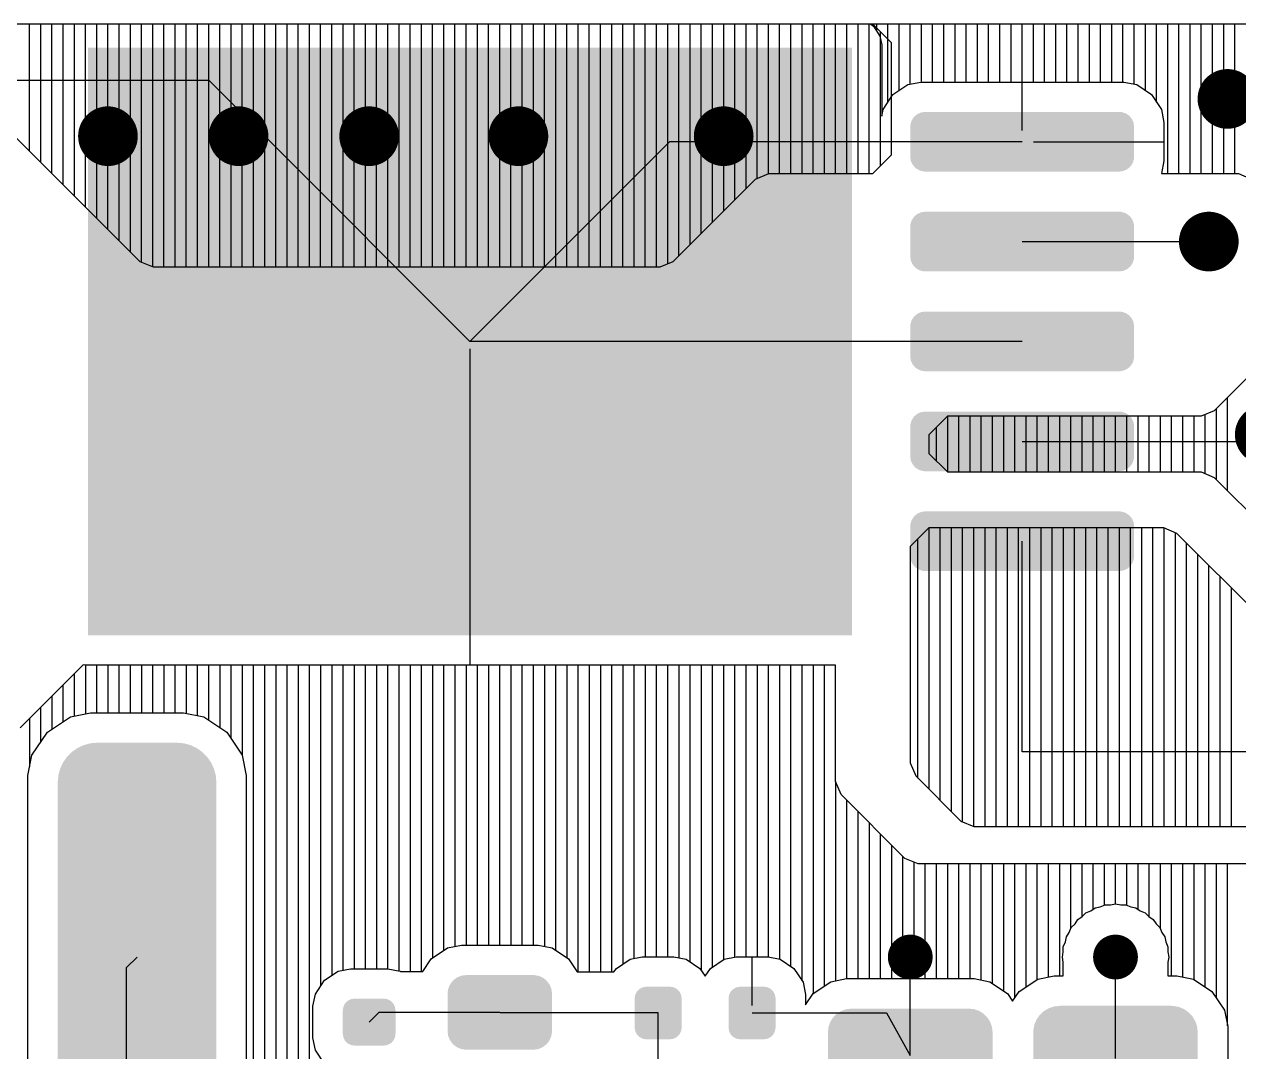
# Model space of a CAD drawing. Extents: x 295 to 953, y 10 to 290.
# Drawn here: x 716.44 to 750.54, y 214.59 to 243.44 of the extents above; entities that cross this region are included whole.
import ezdxf

# ---------------------------------------------------------------- set-up
doc = ezdxf.new("R2010")
doc.units = 0
doc.header["$LTSCALE"] = 5
doc.header["$MEASUREMENT"] = 0
doc.layers.get('0').update_dxf_attribs({"linetype": 'CONTINUOUS', "lineweight": 25})
doc.layers.add('DV-INT-A3_TOP', color=10, linetype='CONTINUOUS')

msp = doc.modelspace()

# ---------------------------------------------------------------- linework, layer by layer
for points, const_width in [([(749.804, 241.349, 1), (750.643, 241.349, 1)], 0.838), ([(718.372, 240.302, 1), (719.21, 240.302, 1)], 0.838), ([(722.039, 240.302, 1), (722.877, 240.302, 1)], 0.838), ([(725.706, 240.302, 1), (726.544, 240.302, 1)], 0.838), ([(729.897, 240.302, 1), (730.735, 240.302, 1)], 0.838), ([(735.66, 240.302, 1), (736.498, 240.302, 1)], 0.838), ([(749.281, 237.343, 1), (750.119, 237.343, 1)], 0.838), ([(750.852, 231.92, 1), (751.69, 231.92, 1)], 0.838), ([(741.003, 217.251, 1), (741.632, 217.251, 1)], 0.629), ([(746.766, 217.251, 1), (747.395, 217.251, 1)], 0.629)]:
    msp.add_lwpolyline(points, format="xyb", close=True, dxfattribs=dict(const_width=const_width))
for points in [[(718.229, 242.789), (739.679, 242.789), (718.229, 226.289), (739.679, 226.289)], [(741.339, 240.683), (741.357, 240.744), (747.588, 240.683), (747.56, 240.744)], [(741.357, 240.744), (741.388, 240.791), (747.56, 240.744), (747.539, 240.791)], [(741.388, 240.791), (741.422, 240.843), (747.539, 240.791), (747.494, 240.843)], [(741.422, 240.843), (741.466, 240.88), (747.494, 240.843), (747.462, 240.88)], [(741.466, 240.88), (741.512, 240.919), (747.462, 240.88), (747.402, 240.919)], [(741.512, 240.919), (741.569, 240.945), (747.402, 240.919), (747.363, 240.945)], [(741.569, 240.945), (741.62, 240.968), (747.363, 240.945), (747.288, 240.968)], [(741.62, 240.968), (741.701, 240.98), (747.288, 240.968), (747.25, 240.98)], [(741.701, 240.98), (741.737, 240.985), (747.25, 240.98), (747.185, 240.985)], [(741.318, 240.566), (741.323, 240.631), (747.604, 240.566), (747.595, 240.631)], [(741.318, 239.728), (741.318, 240.566), (747.604, 239.728), (747.604, 240.566)], [(741.323, 240.631), (741.339, 240.683), (747.595, 240.631), (747.588, 240.683)], [(741.327, 239.663), (741.318, 239.728), (747.599, 239.663), (747.604, 239.728)], [(741.334, 239.61), (741.327, 239.663), (747.583, 239.61), (747.599, 239.663)], [(741.362, 239.55), (741.334, 239.61), (747.565, 239.55), (747.583, 239.61)], [(741.383, 239.503), (741.362, 239.55), (747.534, 239.503), (747.565, 239.55)], [(741.428, 239.451), (741.383, 239.503), (747.5, 239.451), (747.534, 239.503)], [(741.46, 239.413), (741.428, 239.451), (747.456, 239.413), (747.5, 239.451)], [(741.52, 239.374), (741.46, 239.413), (747.41, 239.374), (747.456, 239.413)], [(741.559, 239.348), (741.52, 239.374), (747.353, 239.348), (747.41, 239.374)], [(741.634, 239.325), (741.559, 239.348), (747.302, 239.325), (747.353, 239.348)], [(741.672, 239.313), (741.634, 239.325), (747.221, 239.313), (747.302, 239.325)], [(741.737, 239.308), (741.672, 239.313), (747.185, 239.308), (747.221, 239.313)], [(741.388, 237.987), (741.422, 238.039), (747.539, 237.987), (747.494, 238.039)], [(741.422, 238.039), (741.466, 238.077), (747.494, 238.039), (747.462, 238.077)], [(741.466, 238.077), (741.512, 238.116), (747.462, 238.077), (747.402, 238.116)], [(741.512, 238.116), (741.569, 238.141), (747.402, 238.116), (747.363, 238.141)], [(741.569, 238.141), (741.62, 238.164), (747.363, 238.141), (747.288, 238.164)], [(741.62, 238.164), (741.701, 238.176), (747.288, 238.164), (747.25, 238.176)], [(741.701, 238.176), (741.737, 238.181), (747.25, 238.176), (747.185, 238.181)], [(741.318, 237.762), (741.323, 237.827), (747.604, 237.762), (747.595, 237.827)], [(741.318, 236.924), (741.318, 237.762), (747.604, 236.924), (747.604, 237.762)], [(741.323, 237.827), (741.339, 237.879), (747.595, 237.827), (747.588, 237.879)], [(741.339, 237.879), (741.357, 237.94), (747.588, 237.879), (747.56, 237.94)], [(741.357, 237.94), (741.388, 237.987), (747.56, 237.94), (747.539, 237.987)], [(741.327, 236.859), (741.318, 236.924), (747.599, 236.859), (747.604, 236.924)], [(741.334, 236.807), (741.327, 236.859), (747.583, 236.807), (747.599, 236.859)], [(741.362, 236.746), (741.334, 236.807), (747.565, 236.746), (747.583, 236.807)], [(741.383, 236.699), (741.362, 236.746), (747.534, 236.699), (747.565, 236.746)], [(741.428, 236.647), (741.383, 236.699), (747.5, 236.647), (747.534, 236.699)], [(741.46, 236.609), (741.428, 236.647), (747.456, 236.609), (747.5, 236.647)], [(741.52, 236.57), (741.46, 236.609), (747.41, 236.57), (747.456, 236.609)], [(741.559, 236.544), (741.52, 236.57), (747.353, 236.544), (747.41, 236.57)], [(741.634, 236.521), (741.559, 236.544), (747.302, 236.521), (747.353, 236.544)], [(741.672, 236.51), (741.634, 236.521), (747.221, 236.51), (747.302, 236.521)], [(741.737, 236.505), (741.672, 236.51), (747.185, 236.505), (747.221, 236.51)], [(741.466, 235.273), (741.512, 235.312), (747.462, 235.273), (747.402, 235.312)], [(741.512, 235.312), (741.569, 235.338), (747.402, 235.312), (747.363, 235.338)], [(741.569, 235.338), (741.62, 235.361), (747.363, 235.338), (747.288, 235.361)], [(741.62, 235.361), (741.701, 235.372), (747.288, 235.361), (747.25, 235.372)], [(741.701, 235.372), (741.737, 235.377), (747.25, 235.372), (747.185, 235.377)], [(741.318, 234.958), (741.323, 235.023), (747.604, 234.958), (747.595, 235.023)], [(741.318, 234.12), (741.318, 234.958), (747.604, 234.12), (747.604, 234.958)], [(741.323, 235.023), (741.339, 235.075), (747.595, 235.023), (747.588, 235.075)], [(741.339, 235.075), (741.357, 235.136), (747.588, 235.075), (747.56, 235.136)], [(741.357, 235.136), (741.388, 235.183), (747.56, 235.136), (747.539, 235.183)], [(741.388, 235.183), (741.422, 235.235), (747.539, 235.183), (747.494, 235.235)], [(741.422, 235.235), (741.466, 235.273), (747.494, 235.235), (747.462, 235.273)], [(741.327, 234.055), (741.318, 234.12), (747.599, 234.055), (747.604, 234.12)], [(741.334, 234.003), (741.327, 234.055), (747.583, 234.003), (747.599, 234.055)], [(741.362, 233.942), (741.334, 234.003), (747.565, 233.942), (747.583, 234.003)], [(741.383, 233.895), (741.362, 233.942), (747.534, 233.895), (747.565, 233.942)], [(741.428, 233.843), (741.383, 233.895), (747.5, 233.843), (747.534, 233.895)], [(741.46, 233.805), (741.428, 233.843), (747.456, 233.805), (747.5, 233.843)], [(741.52, 233.766), (741.46, 233.805), (747.41, 233.766), (747.456, 233.805)], [(741.559, 233.741), (741.52, 233.766), (747.353, 233.741), (747.41, 233.766)], [(741.634, 233.718), (741.559, 233.741), (747.302, 233.718), (747.353, 233.741)], [(741.672, 233.706), (741.634, 233.718), (747.221, 233.706), (747.302, 233.718)], [(741.737, 233.701), (741.672, 233.706), (747.185, 233.701), (747.221, 233.706)], [(741.569, 232.53), (741.62, 232.553), (747.363, 232.53), (747.288, 232.553)], [(741.62, 232.553), (741.701, 232.564), (747.288, 232.553), (747.25, 232.564)], [(741.701, 232.564), (741.737, 232.569), (747.25, 232.564), (747.185, 232.569)], [(741.318, 232.15), (741.323, 232.215), (747.604, 232.15), (747.595, 232.215)], [(741.323, 232.215), (741.339, 232.267), (747.595, 232.215), (747.588, 232.267)], [(741.339, 232.267), (741.357, 232.328), (747.588, 232.267), (747.56, 232.328)], [(741.357, 232.328), (741.388, 232.375), (747.56, 232.328), (747.539, 232.375)], [(741.388, 232.375), (741.422, 232.427), (747.539, 232.375), (747.494, 232.427)], [(741.422, 232.427), (741.466, 232.465), (747.494, 232.427), (747.462, 232.465)], [(741.466, 232.465), (741.512, 232.504), (747.462, 232.465), (747.402, 232.504)], [(741.512, 232.504), (741.569, 232.53), (747.402, 232.504), (747.363, 232.53)], [(741.318, 231.312), (741.318, 232.15), (747.604, 231.312), (747.604, 232.15)], [(741.327, 231.247), (741.318, 231.312), (747.599, 231.247), (747.604, 231.312)], [(741.334, 231.195), (741.327, 231.247), (747.583, 231.195), (747.599, 231.247)], [(741.362, 231.134), (741.334, 231.195), (747.565, 231.134), (747.583, 231.195)], [(741.383, 231.087), (741.362, 231.134), (747.534, 231.087), (747.565, 231.134)], [(741.428, 231.035), (741.383, 231.087), (747.5, 231.035), (747.534, 231.087)], [(741.46, 230.997), (741.428, 231.035), (747.456, 230.997), (747.5, 231.035)], [(741.52, 230.958), (741.46, 230.997), (747.41, 230.958), (747.456, 230.997)], [(741.559, 230.933), (741.52, 230.958), (747.353, 230.933), (747.41, 230.958)], [(741.634, 230.91), (741.559, 230.933), (747.302, 230.91), (747.353, 230.933)], [(741.672, 230.898), (741.634, 230.91), (747.221, 230.898), (747.302, 230.91)], [(741.737, 230.893), (741.672, 230.898), (747.185, 230.893), (747.221, 230.898)], [(741.339, 229.463), (741.357, 229.524), (747.588, 229.463), (747.56, 229.524)], [(741.357, 229.524), (741.388, 229.571), (747.56, 229.524), (747.539, 229.571)], [(741.388, 229.571), (741.422, 229.623), (747.539, 229.571), (747.494, 229.623)], [(741.422, 229.623), (741.466, 229.661), (747.494, 229.623), (747.462, 229.661)], [(741.466, 229.661), (741.512, 229.7), (747.462, 229.661), (747.402, 229.7)], [(741.512, 229.7), (741.569, 229.726), (747.402, 229.7), (747.363, 229.726)], [(741.569, 229.726), (741.62, 229.749), (747.363, 229.726), (747.288, 229.749)], [(741.62, 229.749), (741.701, 229.76), (747.288, 229.749), (747.25, 229.76)], [(741.701, 229.76), (741.737, 229.766), (747.25, 229.76), (747.185, 229.766)], [(741.318, 229.346), (741.323, 229.411), (747.604, 229.346), (747.595, 229.411)], [(741.318, 228.508), (741.318, 229.346), (747.604, 228.508), (747.604, 229.346)], [(741.323, 229.411), (741.339, 229.463), (747.595, 229.411), (747.588, 229.463)], [(741.327, 228.443), (741.318, 228.508), (747.599, 228.443), (747.604, 228.508)], [(741.334, 228.391), (741.327, 228.443), (747.583, 228.391), (747.599, 228.443)], [(741.362, 228.33), (741.334, 228.391), (747.565, 228.33), (747.583, 228.391)], [(741.383, 228.283), (741.362, 228.33), (747.534, 228.283), (747.565, 228.33)], [(741.428, 228.231), (741.383, 228.283), (747.5, 228.231), (747.534, 228.283)], [(741.46, 228.194), (741.428, 228.231), (747.456, 228.194), (747.5, 228.231)], [(741.52, 228.155), (741.46, 228.194), (747.41, 228.155), (747.456, 228.194)], [(741.559, 228.129), (741.52, 228.155), (747.353, 228.129), (747.41, 228.155)], [(741.634, 228.106), (741.559, 228.129), (747.302, 228.106), (747.353, 228.129)], [(741.672, 228.094), (741.634, 228.106), (747.221, 228.094), (747.302, 228.106)], [(741.737, 228.089), (741.672, 228.094), (747.185, 228.089), (747.221, 228.094)], [(717.644, 222.877), (717.778, 223.009), (721.572, 222.877), (721.44, 223.009)], [(717.778, 223.009), (717.781, 223.013), (721.44, 223.009), (721.434, 223.013)], [(717.781, 223.013), (717.936, 223.12), (721.434, 223.013), (721.282, 223.12)], [(717.936, 223.12), (717.94, 223.123), (721.282, 223.12), (721.276, 223.123)], [(717.94, 223.123), (718.111, 223.202), (721.276, 223.123), (721.107, 223.202)], [(718.111, 223.202), (718.115, 223.204), (721.107, 223.202), (721.1, 223.204)], [(718.115, 223.204), (718.298, 223.253), (721.1, 223.204), (720.921, 223.253)], [(718.298, 223.253), (718.301, 223.254), (720.921, 223.253), (720.91, 223.254)], [(718.301, 223.254), (718.494, 223.27), (720.91, 223.254), (720.723, 223.27)], [(718.494, 223.27), (718.494, 223.274), (720.723, 223.27), (720.723, 223.274)], [(717.45, 222.545), (717.531, 222.714), (721.766, 222.545), (721.687, 222.714)], [(717.531, 222.714), (717.533, 222.719), (721.687, 222.714), (721.683, 222.719)], [(717.533, 222.719), (717.641, 222.872), (721.683, 222.719), (721.576, 222.872)], [(717.641, 222.872), (717.644, 222.877), (721.576, 222.872), (721.572, 222.877)], [(717.381, 222.161), (717.399, 222.353), (721.836, 222.161), (721.819, 222.353)], [(717.399, 222.359), (717.449, 222.539), (721.817, 222.359), (721.768, 222.539)], [(717.399, 222.353), (717.399, 222.359), (721.819, 222.353), (721.817, 222.359)], [(717.449, 222.539), (717.45, 222.545), (721.768, 222.539), (721.766, 222.545)], [(717.381, 222.159), (717.381, 222.161), (721.836, 222.159), (721.836, 222.161)], [(717.381, 212.344), (717.381, 222.159), (721.836, 212.344), (721.836, 222.159)], [(728.405, 216.498), (728.473, 216.581), (731.176, 216.498), (731.115, 216.581)], [(728.473, 216.581), (728.489, 216.6), (731.115, 216.581), (731.092, 216.6)], [(728.489, 216.6), (728.577, 216.665), (731.092, 216.6), (731.013, 216.665)], [(728.577, 216.665), (728.595, 216.678), (731.013, 216.665), (730.983, 216.678)], [(728.595, 216.678), (728.7, 216.72), (730.983, 216.678), (730.893, 216.72)], [(728.7, 216.72), (728.718, 216.727), (730.893, 216.72), (730.851, 216.727)], [(728.718, 216.727), (728.844, 216.743), (730.851, 216.727), (730.763, 216.743)], [(728.844, 216.743), (728.849, 216.744), (730.763, 216.743), (730.735, 216.744)], [(728.326, 216.247), (728.345, 216.351), (731.256, 216.247), (731.243, 216.351)], [(728.326, 216.22), (728.326, 216.247), (731.259, 216.22), (731.256, 216.247)], [(728.326, 215.172), (728.326, 216.22), (731.259, 215.172), (731.259, 216.22)], [(728.345, 216.351), (728.35, 216.378), (731.243, 216.351), (731.232, 216.378)], [(728.35, 216.378), (728.394, 216.474), (731.232, 216.378), (731.194, 216.474)], [(728.394, 216.474), (728.405, 216.498), (731.194, 216.474), (731.176, 216.498)], [(733.579, 216.092), (733.593, 216.184), (734.899, 216.092), (734.884, 216.184)], [(733.593, 216.184), (733.598, 216.196), (734.884, 216.184), (734.882, 216.196)], [(733.598, 216.196), (733.639, 216.279), (734.882, 216.196), (734.838, 216.279)], [(733.639, 216.279), (733.648, 216.288), (734.838, 216.279), (734.833, 216.288)], [(733.648, 216.288), (733.712, 216.354), (734.833, 216.288), (734.764, 216.354)], [(733.712, 216.354), (733.725, 216.36), (734.764, 216.354), (734.757, 216.36)], [(733.725, 216.36), (733.805, 216.402), (734.757, 216.36), (734.67, 216.402)], [(733.805, 216.402), (733.826, 216.405), (734.67, 216.402), (734.662, 216.405)], [(733.826, 216.405), (733.908, 216.419), (734.662, 216.405), (734.57, 216.419)], [(733.908, 216.419), (733.908, 216.421), (734.57, 216.419), (734.57, 216.421)], [(736.215, 216.092), (736.229, 216.184), (737.535, 216.092), (737.52, 216.184)], [(736.229, 216.184), (736.235, 216.196), (737.52, 216.184), (737.518, 216.196)], [(736.235, 216.196), (736.275, 216.279), (737.518, 216.196), (737.474, 216.279)], [(736.275, 216.279), (736.284, 216.288), (737.474, 216.279), (737.469, 216.288)], [(736.284, 216.288), (736.348, 216.354), (737.469, 216.288), (737.4, 216.354)], [(736.348, 216.354), (736.361, 216.36), (737.4, 216.354), (737.393, 216.36)], [(736.361, 216.36), (736.441, 216.402), (737.393, 216.36), (737.306, 216.402)], [(736.441, 216.402), (736.462, 216.405), (737.306, 216.402), (737.299, 216.405)], [(736.462, 216.405), (736.544, 216.419), (737.299, 216.405), (737.206, 216.419)], [(736.544, 216.419), (736.544, 216.421), (737.206, 216.419), (737.206, 216.421)], [(725.386, 215.755), (725.399, 215.848), (726.865, 215.755), (726.85, 215.848)], [(725.399, 215.848), (725.404, 215.858), (726.85, 215.848), (726.848, 215.858)], [(725.404, 215.858), (725.444, 215.942), (726.848, 215.858), (726.805, 215.942)], [(725.444, 215.942), (725.453, 215.951), (726.805, 215.942), (726.8, 215.951)], [(725.453, 215.951), (725.517, 216.018), (726.8, 215.951), (726.732, 216.018)], [(725.517, 216.018), (725.529, 216.024), (726.732, 216.018), (726.725, 216.024)], [(725.529, 216.024), (725.609, 216.067), (726.725, 216.024), (726.638, 216.067)], [(725.609, 216.067), (725.629, 216.07), (726.638, 216.067), (726.631, 216.07)], [(725.629, 216.07), (725.713, 216.084), (726.631, 216.07), (726.538, 216.084)], [(733.579, 216.09), (733.579, 216.092), (734.899, 216.09), (734.899, 216.092)], [(733.579, 215.269), (733.579, 216.09), (734.899, 215.269), (734.899, 216.09)], [(736.215, 216.09), (736.215, 216.092), (737.535, 216.09), (737.535, 216.092)], [(736.215, 215.269), (736.215, 216.09), (737.535, 215.269), (737.535, 216.09)], [(745.207, 215.813), (745.316, 215.849), (748.946, 215.813), (748.86, 215.849)], [(745.316, 215.849), (745.356, 215.862), (748.86, 215.849), (748.789, 215.862)], [(745.356, 215.862), (745.501, 215.877), (748.789, 215.862), (748.705, 215.877)], [(745.501, 215.877), (745.513, 215.879), (748.705, 215.877), (748.674, 215.879)], [(745.513, 215.88), (745.513, 215.883), (748.648, 215.88), (748.648, 215.883)], [(745.513, 215.879), (745.513, 215.88), (748.674, 215.879), (748.648, 215.88)], [(725.384, 215.093), (725.384, 215.755), (726.867, 215.093), (726.867, 215.755)], [(739.073, 215.431), (739.15, 215.553), (743.562, 215.431), (743.485, 215.553)], [(739.15, 215.553), (739.153, 215.556), (743.485, 215.553), (743.483, 215.556)], [(739.153, 215.556), (739.255, 215.658), (743.483, 215.556), (743.38, 215.658)], [(739.255, 215.658), (739.259, 215.661), (743.38, 215.658), (743.377, 215.661)], [(739.259, 215.661), (739.381, 215.737), (743.377, 215.661), (743.254, 215.737)], [(739.381, 215.737), (739.386, 215.739), (743.254, 215.737), (743.251, 215.739)], [(739.386, 215.739), (739.521, 215.786), (743.251, 215.739), (743.113, 215.786)], [(739.521, 215.786), (739.529, 215.787), (743.113, 215.786), (743.11, 215.787)], [(739.529, 215.787), (739.669, 215.802), (743.11, 215.787), (742.967, 215.802)], [(739.669, 215.802), (739.669, 215.805), (742.967, 215.802), (742.967, 215.805)], [(744.865, 215.497), (744.924, 215.582), (749.292, 215.497), (749.242, 215.582)], [(744.924, 215.582), (744.955, 215.626), (749.242, 215.582), (749.201, 215.626)], [(744.955, 215.626), (745.033, 215.698), (749.201, 215.626), (749.135, 215.698)], [(745.033, 215.698), (745.071, 215.733), (749.135, 215.698), (749.084, 215.733)], [(745.071, 215.733), (745.165, 215.788), (749.084, 215.733), (749.005, 215.788)], [(745.165, 215.788), (745.207, 215.813), (749.005, 215.788), (748.946, 215.813)], [(728.329, 215.145), (728.326, 215.172), (731.259, 215.145), (731.259, 215.172)], [(733.579, 215.267), (733.579, 215.269), (734.899, 215.267), (734.899, 215.269)], [(733.595, 215.175), (733.579, 215.267), (734.885, 215.175), (734.899, 215.267)], [(733.597, 215.164), (733.595, 215.175), (734.88, 215.164), (734.885, 215.175)], [(733.641, 215.08), (733.597, 215.164), (734.839, 215.08), (734.88, 215.164)], [(736.215, 215.267), (736.215, 215.269), (737.535, 215.267), (737.535, 215.269)], [(736.231, 215.175), (736.215, 215.267), (737.521, 215.175), (737.535, 215.267)], [(736.233, 215.164), (736.231, 215.175), (737.516, 215.164), (737.521, 215.175)], [(736.277, 215.08), (736.233, 215.164), (737.476, 215.08), (737.516, 215.164)], [(739.006, 215.143), (739.022, 215.287), (743.629, 215.143), (743.613, 215.287)], [(739.022, 215.287), (739.024, 215.291), (743.613, 215.287), (743.612, 215.291)], [(739.024, 215.291), (739.071, 215.427), (743.612, 215.291), (743.564, 215.427)], [(739.071, 215.427), (739.073, 215.431), (743.564, 215.427), (743.562, 215.431)], [(744.771, 215.141), (744.774, 215.198), (749.39, 215.141), (749.383, 215.198)], [(744.774, 215.198), (744.793, 215.298), (749.383, 215.198), (749.372, 215.298)], [(744.793, 215.298), (744.803, 215.352), (749.372, 215.298), (749.354, 215.352)], [(744.803, 215.352), (744.843, 215.447), (749.354, 215.352), (749.322, 215.447)], [(744.843, 215.447), (744.865, 215.497), (749.322, 215.447), (749.292, 215.497)], [(725.401, 215), (725.386, 215.093), (726.852, 215), (726.865, 215.093)], [(725.402, 214.989), (725.401, 215), (726.847, 214.989), (726.852, 215)], [(725.446, 214.906), (725.402, 214.989), (726.807, 214.906), (726.847, 214.989)], [(725.451, 214.897), (725.446, 214.906), (726.798, 214.897), (726.807, 214.906)], [(725.519, 214.83), (725.451, 214.897), (726.734, 214.83), (726.798, 214.897)], [(725.526, 214.824), (725.519, 214.83), (726.722, 214.824), (726.734, 214.83)], [(725.613, 214.781), (725.526, 214.824), (726.641, 214.781), (726.722, 214.824)], [(728.342, 215.041), (728.329, 215.145), (731.24, 215.041), (731.259, 215.145)], [(728.353, 215.015), (728.342, 215.041), (731.235, 215.015), (731.24, 215.041)], [(728.391, 214.918), (728.353, 215.015), (731.191, 214.918), (731.235, 215.015)], [(728.409, 214.895), (728.391, 214.918), (731.18, 214.895), (731.191, 214.918)], [(728.47, 214.812), (728.409, 214.895), (731.112, 214.812), (731.18, 214.895)], [(733.646, 215.071), (733.641, 215.08), (734.83, 215.071), (734.839, 215.08)], [(733.714, 215.005), (733.646, 215.071), (734.766, 215.005), (734.83, 215.071)], [(733.721, 214.999), (733.714, 215.005), (734.753, 214.999), (734.766, 215.005)], [(733.809, 214.957), (733.721, 214.999), (734.674, 214.957), (734.753, 214.999)], [(733.816, 214.954), (733.809, 214.957), (734.652, 214.954), (734.674, 214.957)], [(733.908, 214.941), (733.816, 214.954), (734.57, 214.941), (734.652, 214.954)], [(733.908, 214.938), (733.908, 214.941), (734.57, 214.938), (734.57, 214.941)], [(736.282, 215.071), (736.277, 215.08), (737.466, 215.071), (737.476, 215.08)], [(736.35, 215.005), (736.282, 215.071), (737.403, 215.005), (737.466, 215.071)], [(736.357, 214.999), (736.35, 215.005), (737.39, 214.999), (737.403, 215.005)], [(736.445, 214.957), (736.357, 214.999), (737.31, 214.957), (737.39, 214.999)], [(736.452, 214.954), (736.445, 214.957), (737.288, 214.954), (737.31, 214.957)], [(736.544, 214.941), (736.452, 214.954), (737.206, 214.941), (737.288, 214.954)], [(736.544, 214.938), (736.544, 214.941), (737.206, 214.938), (737.206, 214.941)], [(739.008, 215.091), (739.006, 215.143), (743.627, 215.091), (743.629, 215.143)], [(739.008, 213.88), (739.008, 215.091), (743.627, 213.88), (743.627, 215.091)], [(744.771, 215.139), (744.771, 215.141), (749.39, 215.139), (749.39, 215.141)], [(744.771, 213.655), (744.771, 215.139), (749.39, 213.655), (749.39, 215.139)], [(725.62, 214.778), (725.613, 214.781), (726.621, 214.778), (726.641, 214.781)], [(725.713, 214.764), (725.62, 214.778), (726.538, 214.764), (726.621, 214.778)], [(728.493, 214.793), (728.47, 214.812), (731.096, 214.793), (731.112, 214.812)], [(728.572, 214.728), (728.493, 214.793), (731.008, 214.728), (731.096, 214.793)], [(728.602, 214.714), (728.572, 214.728), (730.989, 214.714), (731.008, 214.728)], [(728.692, 214.673), (728.602, 214.714), (730.885, 214.673), (730.989, 214.714)], [(728.734, 214.665), (728.692, 214.673), (730.867, 214.665), (730.885, 214.673)], [(728.822, 214.649), (728.734, 214.665), (730.741, 214.649), (730.867, 214.665)], [(728.849, 214.649), (728.822, 214.649), (730.735, 214.649), (730.741, 214.649)]]:
    msp.add_solid(points)
at = {"layer": 'DV-INT-A3_TOP', "color": 7}
for p, q in [((740.27, 243.445), (709.361, 243.445)), ((716.591, 239.883), (716.591, 243.445)), ((716.905, 239.568), (716.905, 243.445)), ((717.219, 239.254), (717.219, 243.445)), ((717.534, 238.94), (717.534, 243.445)), ((717.848, 238.621), (717.848, 243.445)), ((718.162, 238.307), (718.162, 243.445)), ((718.477, 237.992), (718.477, 243.445)), ((718.791, 237.678), (718.791, 243.445)), ((719.105, 237.364), (719.105, 243.445)), ((719.42, 237.049), (719.42, 243.445)), ((719.734, 236.764), (719.734, 243.445)), ((720.048, 236.635), (720.048, 243.445)), ((720.363, 236.63), (720.363, 243.445)), ((720.677, 236.63), (720.677, 243.445)), ((720.991, 236.63), (720.991, 243.445)), ((721.306, 236.63), (721.306, 243.445)), ((721.62, 236.63), (721.62, 243.445)), ((721.934, 236.63), (721.934, 243.445)), ((722.249, 236.63), (722.249, 243.445)), ((722.563, 236.63), (722.563, 243.445)), ((722.877, 236.63), (722.877, 243.445)), ((723.192, 236.63), (723.192, 243.445)), ((723.506, 236.63), (723.506, 243.445)), ((723.82, 236.63), (723.82, 243.445)), ((724.135, 236.63), (724.135, 243.445)), ((724.449, 236.63), (724.449, 243.445)), ((724.763, 236.63), (724.763, 243.445)), ((725.078, 236.63), (725.078, 243.445)), ((725.392, 236.63), (725.392, 243.445)), ((725.706, 236.63), (725.706, 243.445)), ((726.021, 236.63), (726.021, 243.445)), ((726.335, 236.63), (726.335, 243.445)), ((726.649, 236.63), (726.649, 243.445)), ((726.964, 236.63), (726.964, 243.445)), ((727.278, 236.63), (727.278, 243.445)), ((727.592, 236.63), (727.592, 243.445)), ((727.906, 236.63), (727.906, 243.445)), ((728.221, 236.63), (728.221, 243.445)), ((728.535, 236.63), (728.535, 243.445)), ((728.849, 236.63), (728.849, 243.445)), ((729.164, 236.63), (729.164, 243.445)), ((729.478, 236.63), (729.478, 243.445)), ((729.792, 236.63), (729.792, 243.445)), ((730.107, 236.63), (730.107, 243.445)), ((730.421, 236.63), (730.421, 243.445)), ((730.735, 236.63), (730.735, 243.445)), ((731.05, 236.63), (731.05, 243.445)), ((731.364, 236.63), (731.364, 243.445)), ((731.678, 236.63), (731.678, 243.445)), ((731.993, 236.63), (731.993, 243.445)), ((732.307, 236.63), (732.307, 243.445)), ((732.621, 236.63), (732.621, 243.445)), ((732.936, 236.63), (732.936, 243.445)), ((733.25, 236.63), (733.25, 243.445)), ((733.564, 236.63), (733.564, 243.445)), ((733.879, 236.63), (733.879, 243.445)), ((734.193, 236.63), (734.193, 243.445)), ((734.507, 236.723), (734.507, 243.445)), ((734.822, 236.945), (734.822, 243.445)), ((735.136, 237.259), (735.136, 243.445)), ((735.45, 237.573), (735.45, 243.445)), ((735.765, 237.888), (735.765, 243.445)), ((736.079, 238.206), (736.079, 243.445)), ((736.393, 238.521), (736.393, 243.445)), ((736.708, 238.835), (736.708, 243.445)), ((737.022, 239.12), (737.022, 243.445)), ((737.336, 239.25), (737.336, 243.445)), ((737.651, 239.254), (737.651, 243.445)), ((737.965, 239.254), (737.965, 243.445)), ((738.279, 239.254), (738.279, 243.445)), ((738.594, 239.254), (738.594, 243.445)), ((738.908, 239.254), (738.908, 243.445)), ((739.222, 239.254), (739.222, 243.445)), ((739.537, 239.254), (739.537, 243.445)), ((739.851, 239.254), (739.851, 243.445)), ((740.165, 239.254), (740.165, 243.445)), ((740.207, 243.445), (740.283, 243.39)), ((751.795, 243.445), (740.207, 243.445)), ((740.794, 242.921), (740.27, 243.445)), ((740.283, 243.39), (740.467, 243.114)), ((740.375, 243.248), (740.375, 243.445)), ((740.479, 239.463), (740.479, 243.235)), ((740.689, 241.261), (740.689, 243.445)), ((741.003, 241.588), (741.003, 243.445)), ((741.318, 241.764), (741.318, 243.445)), ((741.632, 241.823), (741.632, 243.445)), ((741.946, 241.823), (741.946, 243.445)), ((742.261, 241.823), (742.261, 243.445)), ((742.575, 241.823), (742.575, 243.445)), ((742.889, 241.823), (742.889, 243.445)), ((743.204, 241.823), (743.204, 243.445)), ((743.518, 241.823), (743.518, 243.445)), ((743.832, 241.823), (743.832, 243.445)), ((744.147, 241.823), (744.147, 243.445)), ((744.461, 241.823), (744.461, 243.445)), ((744.775, 241.823), (744.775, 243.445)), ((745.09, 241.823), (745.09, 243.445)), ((745.404, 241.823), (745.404, 243.445)), ((745.718, 241.823), (745.718, 243.445)), ((746.033, 241.823), (746.033, 243.445)), ((746.347, 241.823), (746.347, 243.445)), ((746.661, 241.823), (746.661, 243.445)), ((746.976, 241.823), (746.976, 243.445)), ((747.29, 241.823), (747.29, 243.445)), ((747.604, 241.764), (747.604, 243.445)), ((747.919, 241.588), (747.919, 243.445)), ((748.233, 241.261), (748.233, 243.445)), ((748.547, 239.254), (748.547, 243.445)), ((748.861, 239.254), (748.861, 243.445)), ((749.176, 239.254), (749.176, 243.445)), ((749.49, 239.254), (749.49, 243.445)), ((749.804, 239.254), (749.804, 243.445)), ((750.119, 239.254), (750.119, 243.445)), ((750.433, 239.254), (750.433, 243.445)), ((740.467, 243.114), (740.517, 242.871)), ((740.517, 242.871), (740.517, 240.863)), ((740.794, 239.778), (740.794, 242.921)), ((740.794, 239.778), (740.794, 242.921)), ((712.505, 241.873), (721.62, 241.873)), ((721.62, 241.873), (722.827, 240.666)), ((741.246, 241.752), (741.615, 241.823)), ((741.615, 241.823), (747.311, 241.823)), ((744.461, 240.461), (744.461, 241.823)), ((747.311, 241.823), (747.68, 241.752)), ((740.555, 241.056), (740.832, 241.471)), ((740.832, 241.471), (741.246, 241.752)), ((747.68, 241.752), (748.095, 241.471)), ((748.095, 241.471), (748.371, 241.056)), ((740.517, 240.863), (740.555, 241.056)), ((748.371, 241.056), (748.442, 240.691)), ((715.803, 240.671), (719.688, 236.785)), ((722.827, 240.666), (722.458, 240.302)), ((722.827, 240.666), (723.192, 240.302)), ((748.442, 240.691), (748.442, 239.606)), ((723.192, 240.302), (722.458, 240.302)), ((723.192, 240.302), (728.954, 234.539)), ((734.562, 240.147), (728.954, 234.539)), ((736.079, 240.147), (734.562, 240.147)), ((736.079, 240.147), (736.079, 240.302)), ((744.461, 240.147), (736.079, 240.147)), ((744.775, 240.147), (748.442, 240.147)), ((740.27, 239.254), (740.794, 239.778)), ((748.442, 239.606), (748.375, 239.254)), ((734.662, 236.785), (736.976, 239.099)), ((736.976, 239.099), (737.345, 239.254)), ((737.345, 239.254), (740.27, 239.254)), ((748.375, 239.254), (750.534, 239.254)), ((750.534, 239.254), (750.903, 239.099)), ((744.461, 237.343), (749.7, 237.343)), ((719.688, 236.785), (720.057, 236.63)), ((734.294, 236.63), (734.662, 236.785)), ((720.057, 236.63), (734.294, 236.63)), ((752.168, 234.908), (749.855, 232.594)), ((744.461, 234.539), (728.954, 234.539)), ((728.954, 234.33), (728.954, 225.449)), ((750.228, 230.348), (750.228, 232.963)), ((749.855, 232.594), (749.486, 232.439)), ((749.913, 230.662), (749.913, 232.649)), ((742.365, 232.444), (741.842, 231.92)), ((749.486, 232.439), (742.365, 232.444)), ((742.37, 230.872), (742.37, 232.439)), ((742.684, 230.872), (742.684, 232.439)), ((742.998, 230.872), (742.998, 232.439)), ((743.313, 230.872), (743.313, 232.439)), ((743.627, 230.872), (743.627, 232.439)), ((743.941, 230.872), (743.941, 232.439)), ((744.256, 230.872), (744.256, 232.439)), ((744.57, 230.872), (744.57, 232.439)), ((744.884, 230.872), (744.884, 232.439)), ((745.199, 230.872), (745.199, 232.439)), ((745.513, 230.872), (745.513, 232.439)), ((745.827, 230.872), (745.827, 232.439)), ((746.142, 230.872), (746.142, 232.439)), ((746.456, 230.872), (746.456, 232.439)), ((746.77, 230.872), (746.77, 232.439)), ((747.085, 230.872), (747.085, 232.439)), ((747.399, 230.872), (747.399, 232.439)), ((747.713, 230.872), (747.713, 232.439)), ((748.027, 230.872), (748.027, 232.439)), ((748.342, 230.872), (748.342, 232.439)), ((748.656, 230.872), (748.656, 232.439)), ((748.97, 230.872), (748.97, 232.439)), ((749.285, 230.872), (749.285, 232.439)), ((749.599, 230.822), (749.599, 232.49)), ((741.842, 231.92), (741.842, 231.396)), ((742.055, 231.182), (742.055, 232.129)), ((744.461, 231.731), (750.563, 231.731)), ((741.842, 231.396), (742.365, 230.872)), ((742.365, 230.872), (749.486, 230.872)), ((749.486, 230.872), (749.855, 230.717)), ((749.855, 230.717), (751.644, 228.927)), ((741.842, 229.3), (741.318, 228.776)), ((748.438, 229.3), (741.842, 229.3)), ((741.846, 221.962), (741.846, 229.3)), ((742.16, 221.648), (742.16, 229.3)), ((742.474, 221.333), (742.474, 229.3)), ((742.789, 221.048), (742.789, 229.3)), ((743.103, 220.918), (743.103, 229.3)), ((743.417, 220.914), (743.417, 229.3)), ((743.732, 220.914), (743.732, 229.3)), ((744.046, 220.914), (744.046, 229.3)), ((744.36, 220.914), (744.36, 229.3)), ((744.675, 220.914), (744.675, 229.3)), ((744.989, 220.914), (744.989, 229.3)), ((745.303, 220.914), (745.303, 229.3)), ((745.618, 220.914), (745.618, 229.3)), ((745.932, 220.914), (745.932, 229.3)), ((746.246, 220.914), (746.246, 229.3)), ((746.561, 220.914), (746.561, 229.3)), ((746.875, 220.914), (746.875, 229.3)), ((747.189, 220.914), (747.189, 229.3)), ((747.504, 220.914), (747.504, 229.3)), ((747.818, 220.914), (747.818, 229.3)), ((748.132, 220.914), (748.132, 229.3)), ((748.807, 229.145), (748.438, 229.3)), ((748.447, 220.914), (748.447, 229.296)), ((748.761, 220.914), (748.761, 229.166)), ((751.12, 226.832), (748.807, 229.145)), ((741.531, 222.276), (741.531, 228.986)), ((744.461, 223.014), (744.461, 228.927)), ((749.075, 220.914), (749.075, 228.881)), ((741.318, 228.776), (741.318, 222.704)), ((749.39, 220.914), (749.39, 228.563)), ((749.704, 220.914), (749.704, 228.248)), ((750.018, 220.914), (750.018, 227.934)), ((750.333, 220.914), (750.333, 227.62)), ((718.095, 225.457), (716.327, 223.689)), ((718.146, 225.449), (718.095, 225.457)), ((739.222, 225.449), (718.146, 225.449)), ((718.167, 224.083), (718.167, 225.449)), ((718.481, 224.112), (718.481, 225.449)), ((718.795, 224.112), (718.795, 225.449)), ((719.11, 224.112), (719.11, 225.449)), ((719.424, 224.112), (719.424, 225.449)), ((719.738, 224.112), (719.738, 225.449)), ((720.053, 224.112), (720.053, 225.449)), ((720.367, 224.112), (720.367, 225.449)), ((720.681, 224.112), (720.681, 225.449)), ((720.996, 224.095), (720.996, 225.449)), ((721.31, 224.032), (721.31, 225.449)), ((721.624, 223.907), (721.624, 225.449)), ((721.939, 223.697), (721.939, 225.449)), ((722.253, 223.387), (722.253, 225.449)), ((722.567, 222.905), (722.567, 225.449)), ((722.881, 197.973), (722.881, 225.449)), ((723.196, 197.973), (723.196, 225.449)), ((723.51, 197.973), (723.51, 225.449)), ((723.824, 197.973), (723.824, 225.449)), ((724.139, 197.973), (724.139, 225.449)), ((724.453, 197.973), (724.453, 225.449)), ((724.767, 216.438), (724.767, 225.449)), ((725.082, 216.736), (725.082, 225.449)), ((725.396, 216.882), (725.396, 225.449)), ((725.71, 216.924), (725.71, 225.449)), ((726.025, 216.924), (726.025, 225.449)), ((726.339, 216.924), (726.339, 225.449)), ((726.653, 216.924), (726.653, 225.449)), ((726.968, 216.861), (726.968, 225.449)), ((727.282, 216.849), (727.282, 225.449)), ((727.596, 216.849), (727.596, 225.449)), ((727.911, 217.23), (727.911, 225.449)), ((728.225, 217.44), (728.225, 225.449)), ((728.539, 217.549), (728.539, 225.449)), ((728.854, 217.582), (728.854, 225.449)), ((729.168, 217.582), (729.168, 225.449)), ((729.482, 217.582), (729.482, 225.449)), ((729.797, 217.582), (729.797, 225.449)), ((730.111, 217.582), (730.111, 225.449)), ((730.425, 217.582), (730.425, 225.449)), ((730.74, 217.582), (730.74, 225.449)), ((731.054, 217.549), (731.054, 225.449)), ((731.368, 217.44), (731.368, 225.449)), ((731.683, 217.23), (731.683, 225.449)), ((731.997, 216.832), (731.997, 225.449)), ((732.311, 216.832), (732.311, 225.449)), ((732.626, 216.832), (732.626, 225.449)), ((732.94, 216.832), (732.94, 225.449)), ((733.254, 217.058), (733.254, 225.449)), ((733.569, 217.213), (733.569, 225.449)), ((733.883, 217.26), (733.883, 225.449)), ((734.197, 217.26), (734.197, 225.449)), ((734.512, 217.26), (734.512, 225.449)), ((734.826, 217.23), (734.826, 225.449)), ((735.14, 217.113), (735.14, 225.449)), ((735.454, 216.87), (735.454, 225.449)), ((735.769, 216.975), (735.769, 225.449)), ((736.083, 217.184), (736.083, 225.449)), ((736.397, 217.251), (736.397, 225.449)), ((736.712, 217.26), (736.712, 225.449)), ((737.026, 217.26), (737.026, 225.449)), ((737.34, 217.255), (737.34, 225.449)), ((737.655, 217.193), (737.655, 225.449)), ((737.969, 216.987), (737.969, 225.449)), ((738.283, 216.585), (738.283, 225.449)), ((738.598, 216.229), (738.598, 225.449)), ((738.912, 216.438), (738.912, 225.449)), ((739.222, 222.18), (739.222, 225.449)), ((717.852, 224.02), (717.852, 225.21)), ((717.538, 223.865), (717.538, 224.896)), ((717.224, 223.655), (717.224, 224.581)), ((716.909, 223.295), (716.909, 224.267)), ((717.735, 223.995), (718.305, 224.112)), ((718.305, 224.112), (720.916, 224.112)), ((720.916, 224.112), (721.486, 223.995)), ((716.595, 222.595), (716.595, 223.953)), ((717.09, 223.567), (717.735, 223.995)), ((721.486, 223.995), (722.131, 223.567)), ((716.658, 222.917), (717.09, 223.567)), ((722.131, 223.567), (722.563, 222.917)), ((770.655, 223.014), (744.461, 223.014)), ((716.545, 222.352), (716.658, 222.917)), ((722.563, 222.917), (722.676, 222.352)), ((741.318, 222.704), (741.473, 222.335)), ((716.545, 212.147), (716.545, 222.352)), ((722.676, 222.352), (722.676, 212.147)), ((741.473, 222.335), (742.738, 221.069)), ((739.377, 221.811), (739.222, 222.18)), ((739.226, 216.585), (739.226, 222.18)), ((741.167, 220.021), (739.377, 221.811)), ((739.541, 216.644), (739.541, 221.648)), ((739.855, 216.644), (739.855, 221.333)), ((740.169, 216.644), (740.169, 221.019)), ((742.738, 221.069), (743.107, 220.914)), ((740.484, 216.644), (740.484, 220.705)), ((743.107, 220.914), (764.892, 220.918)), ((740.798, 216.644), (740.798, 220.39)), ((741.112, 216.644), (741.112, 220.076)), ((741.536, 219.866), (741.167, 220.021)), ((741.427, 216.644), (741.427, 219.917)), ((746.406, 219.866), (741.536, 219.866)), ((741.741, 216.644), (741.741, 219.866)), ((742.055, 216.644), (742.055, 219.866)), ((742.37, 216.644), (742.37, 219.866)), ((742.684, 216.644), (742.684, 219.866)), ((742.998, 216.644), (742.998, 219.866)), ((743.313, 216.606), (743.313, 219.866)), ((743.627, 216.509), (743.627, 219.866)), ((743.941, 216.3), (743.941, 219.866)), ((744.256, 216.099), (744.256, 219.866)), ((744.57, 216.409), (744.57, 219.866)), ((744.884, 216.618), (744.884, 219.866)), ((745.199, 216.69), (745.199, 219.866)), ((745.513, 216.723), (745.513, 219.866)), ((745.827, 218.047), (745.827, 219.866)), ((746.142, 218.383), (746.142, 219.866)), ((769.854, 219.866), (746.406, 219.866)), ((746.456, 218.592), (746.456, 219.866)), ((746.77, 218.705), (746.77, 219.866)), ((747.085, 218.743), (747.085, 219.866)), ((747.399, 218.705), (747.399, 219.866)), ((747.713, 218.592), (747.713, 219.866)), ((748.027, 218.383), (748.027, 219.866)), ((748.342, 218.047), (748.342, 219.866)), ((748.656, 216.723), (748.656, 219.866)), ((748.97, 216.69), (748.97, 219.866)), ((749.285, 216.618), (749.285, 219.866)), ((749.599, 216.409), (749.599, 219.866)), ((749.913, 216.099), (749.913, 219.866)), ((750.228, 215.323), (750.228, 219.866)), ((746.389, 218.55), (746.51, 218.63)), ((746.51, 218.63), (746.653, 218.659)), ((746.653, 218.659), (746.791, 218.718)), ((746.791, 218.718), (746.938, 218.718)), ((746.938, 218.718), (747.08, 218.743)), ((747.08, 218.743), (747.227, 218.718)), ((747.227, 218.718), (747.374, 218.718)), ((747.374, 218.718), (747.512, 218.659)), ((747.512, 218.659), (747.654, 218.63)), ((747.654, 218.63), (747.776, 218.55)), ((745.945, 218.186), (746.024, 218.307)), ((746.024, 218.307), (746.146, 218.387)), ((746.146, 218.387), (746.251, 218.492)), ((746.251, 218.492), (746.389, 218.55)), ((747.776, 218.55), (747.914, 218.492)), ((747.914, 218.492), (748.019, 218.387)), ((748.019, 218.387), (748.141, 218.307)), ((748.141, 218.307), (748.22, 218.186)), ((745.701, 217.821), (745.781, 217.943)), ((745.781, 217.943), (745.84, 218.081)), ((745.84, 218.081), (745.945, 218.186)), ((748.22, 218.186), (748.325, 218.081)), ((748.325, 218.081), (748.384, 217.943)), ((748.384, 217.943), (748.463, 217.821)), ((728.321, 217.507), (728.715, 217.582)), ((728.715, 217.582), (730.874, 217.582)), ((730.874, 217.582), (731.268, 217.507)), ((745.613, 217.54), (745.672, 217.679)), ((745.672, 217.679), (745.701, 217.821)), ((748.463, 217.821), (748.493, 217.679)), ((748.493, 217.679), (748.547, 217.54)), ((719.315, 216.958), (719.608, 217.251)), ((727.634, 216.849), (727.869, 217.205)), ((727.869, 217.205), (728.321, 217.507)), ((731.268, 217.507), (731.72, 217.205)), ((731.72, 217.205), (731.968, 216.832)), ((733.451, 217.188), (733.791, 217.26)), ((733.791, 217.26), (734.683, 217.26)), ((734.683, 217.26), (735.023, 217.188)), ((736.092, 217.188), (736.431, 217.26)), ((736.431, 217.26), (737.324, 217.26)), ((736.875, 215.889), (736.875, 217.26)), ((737.324, 217.26), (737.663, 217.188)), ((741.318, 214.485), (741.318, 217.251)), ((745.588, 217.251), (745.613, 217.394)), ((745.613, 217.105), (745.588, 217.251)), ((745.613, 217.394), (745.613, 217.54)), ((747.08, 214.397), (747.08, 217.251)), ((748.547, 217.54), (748.547, 217.394)), ((748.547, 217.394), (748.577, 217.251)), ((748.577, 217.251), (748.547, 217.105)), ((719.315, 209.393), (719.315, 216.958)), ((725.258, 216.857), (725.601, 216.924)), ((725.601, 216.924), (726.653, 216.924)), ((726.653, 216.924), (726.997, 216.857)), ((732.999, 216.832), (733.066, 216.933)), ((733.066, 216.933), (733.451, 217.188)), ((735.023, 217.188), (735.408, 216.933)), ((735.408, 216.933), (735.555, 216.711)), ((735.555, 216.711), (735.706, 216.933)), ((735.706, 216.933), (736.092, 217.188)), ((737.663, 217.188), (738.049, 216.933)), ((738.049, 216.933), (738.309, 216.547)), ((745.613, 216.723), (745.613, 217.105)), ((748.547, 217.105), (748.547, 216.723)), ((724.617, 216.212), (724.872, 216.597)), ((724.872, 216.597), (725.258, 216.857)), ((726.997, 216.857), (727.005, 216.849)), ((727.005, 216.849), (727.634, 216.849)), ((731.968, 216.832), (732.999, 216.832)), ((738.309, 216.547), (738.376, 216.203)), ((738.589, 216.224), (739.084, 216.555)), ((739.084, 216.555), (739.524, 216.644)), ((739.524, 216.644), (743.116, 216.644)), ((741.318, 214.695), (741.318, 216.644)), ((743.116, 216.644), (743.556, 216.555)), ((743.556, 216.555), (744.05, 216.224)), ((744.377, 216.279), (744.897, 216.631)), ((744.897, 216.631), (745.358, 216.723)), ((745.358, 216.723), (745.613, 216.723)), ((748.547, 216.723), (748.807, 216.723)), ((748.807, 216.723), (749.268, 216.631)), ((749.268, 216.631), (749.788, 216.279)), ((724.545, 215.872), (724.617, 216.212)), ((738.376, 215.906), (738.589, 216.224)), ((738.376, 216.203), (738.376, 215.906)), ((744.05, 216.224), (744.193, 216.011)), ((744.193, 216.011), (744.377, 216.279)), ((749.788, 216.279), (750.14, 215.759)), ((724.545, 214.98), (724.545, 215.872)), ((726.398, 215.696), (726.125, 215.424)), ((729.792, 215.696), (726.398, 215.696)), ((729.813, 215.68), (729.792, 215.696)), ((734.239, 215.68), (729.813, 215.68)), ((734.239, 213.584), (734.239, 215.68)), ((736.875, 215.68), (740.651, 215.68)), ((740.651, 215.68), (741.318, 214.485)), ((750.14, 215.759), (750.232, 215.298)), ((750.232, 215.298), (750.232, 213.5)), ((724.617, 214.64), (724.545, 214.98)), ((724.872, 214.255), (724.617, 214.64))]:
    msp.add_line(p, q, dxfattribs=at)

doc.saveas('drawing.dxf')
